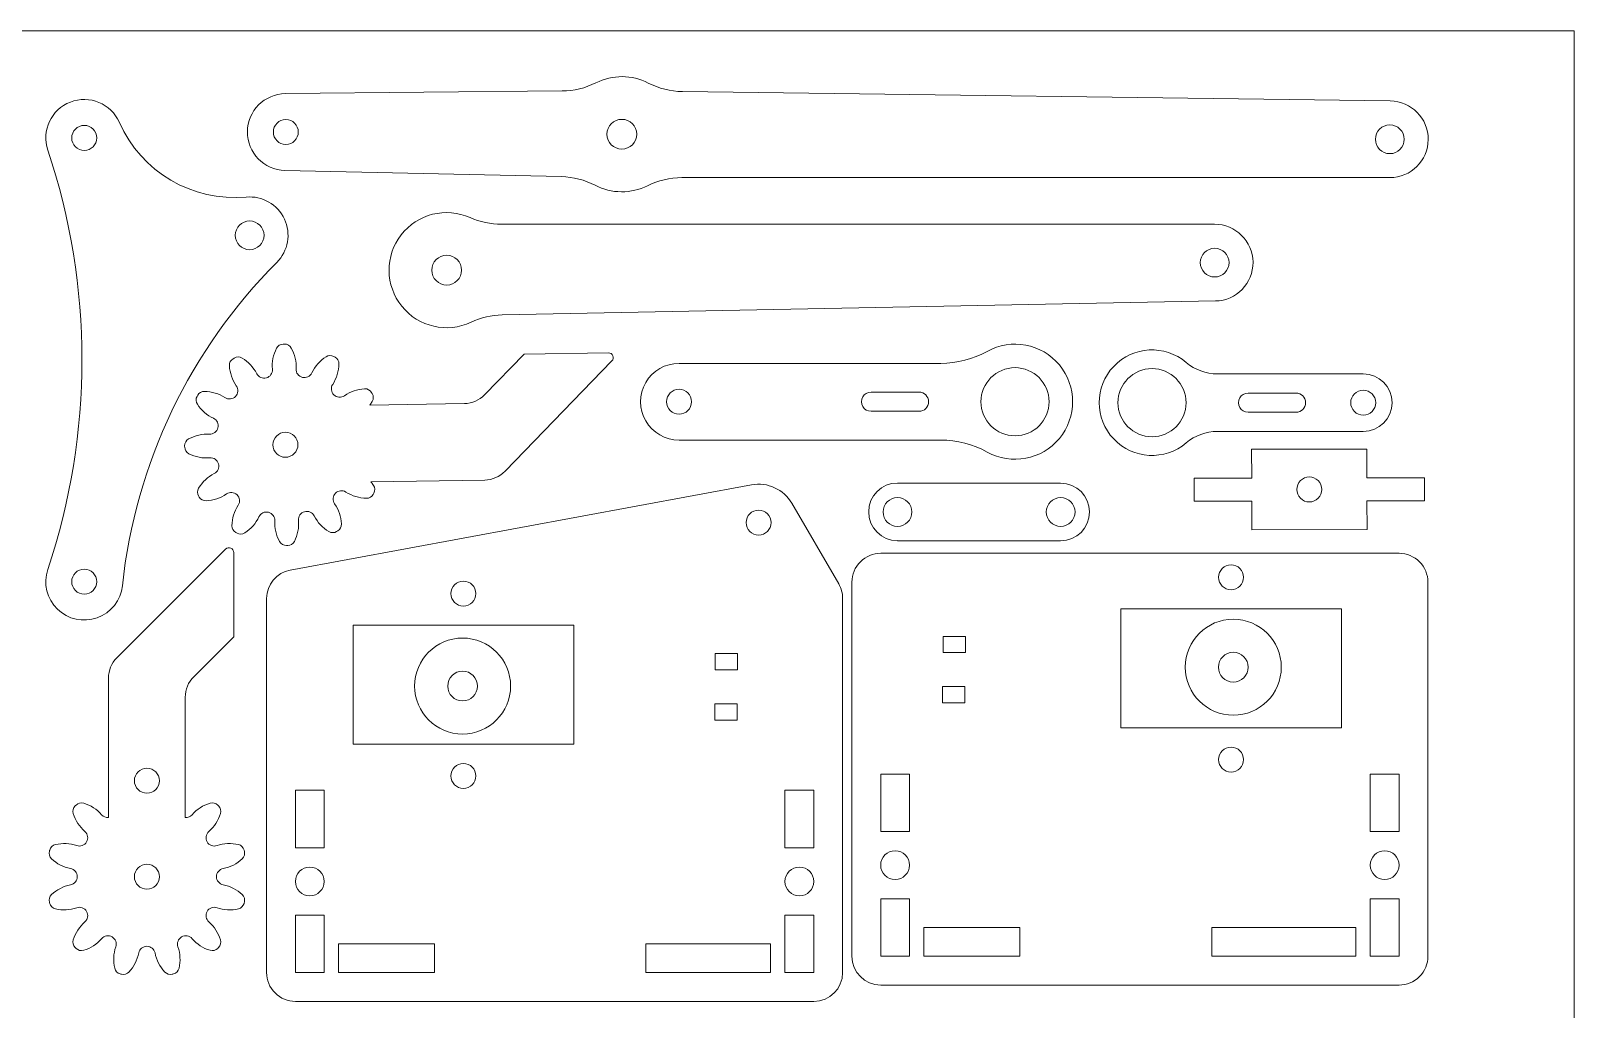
# Model space of a CAD drawing. Header units: centimetres. Extents: x -15 to 15, y -10 to 10.
# Drawn here: x -1.08 to 15, y -0.19 to 10.01 of the extents above; entities that cross this region are included whole.
import ezdxf

# ---------------------------------------------------------------- set-up
doc = ezdxf.new("R2010")
doc.units = ezdxf.units.CM
doc.header["$MEASUREMENT"] = 0
doc.layers.add('Default', color=7, linetype='Continuous')
doc.layers.add('Layer 1', color=7, linetype='Continuous')

msp = doc.modelspace()

# ---------------------------------------------------------------- linework, layer by layer
at = {"layer": 'Default', "color": 250, "lineweight": 20}
msp.add_lwpolyline([(-15, -9.99149), (15, -9.99149), (15, 10.00851), (-15, 10.00851), (-15, -9.99149)], close=True, dxfattribs=at)
at = {"layer": 'Default', "color": 250, "lineweight": 9}
for points in [[(8.4263, 3.52809), (8.65912, 3.52809), (8.65912, 3.69741), (8.4263, 3.69741), (8.4263, 3.52809)], [(6.05277, 3.34929), (6.28559, 3.34929), (6.28559, 3.51861), (6.05277, 3.51861), (6.05277, 3.34929)], [(8.42101, 3.00422), (8.65383, 3.00422), (8.65383, 3.17354), (8.42101, 3.17354), (8.42101, 3.00422)], [(6.04748, 2.82542), (6.2803, 2.82542), (6.2803, 2.99474), (6.04748, 2.99474), (6.04748, 2.82542)]]:
    msp.add_lwpolyline(points, close=True, dxfattribs=at)
for points in [[(5.35481, 9.46443), (5.18407, 9.55249), (4.98149, 9.55346), (4.80992, 9.46705)], [(1.57606, 9.35416), (1.57606, 9.35416), (4.4577, 9.3816), (4.4577, 9.3816)], [(4.4577, 9.3816), (4.5801, 9.38277), (4.7006, 9.412), (4.80992, 9.46705)], [(5.35481, 9.46443), (5.46503, 9.40759), (5.58697, 9.37714), (5.71098, 9.37551)], [(5.71098, 9.37551), (5.71098, 9.37551), (13.08487, 9.27854), (13.08487, 9.27854)], [(-0.15445, 9.05461), (0.07337, 8.53857), (0.6049, 8.22528), (1.16672, 8.2759)], [(-0.89971, 4.39455), (-0.42509, 5.81309), (-0.42509, 7.34756), (-0.89969, 8.7661)], [(4.45183, 8.48897), (4.45183, 8.48897), (1.5708, 8.55428), (1.5708, 8.55428)], [(4.80289, 8.39888), (4.69431, 8.45537), (4.5742, 8.48619), (4.45183, 8.48897)], [(4.80289, 8.39888), (4.97332, 8.31023), (5.17589, 8.30854), (5.34777, 8.39435)], [(5.70508, 8.47858), (5.58106, 8.47858), (5.45874, 8.44974), (5.34777, 8.39435)], [(13.07962, 8.47858), (13.07962, 8.47858), (5.70508, 8.47858), (5.70508, 8.47858)], [(3.49973, 8.06244), (3.60228, 8.0167), (3.71332, 7.99305), (3.82561, 7.99305)], [(11.25493, 7.99305), (11.25493, 7.99305), (3.82561, 7.99305), (3.82561, 7.99305)], [(1.48571, 7.59493), (0.58063, 6.68826), (0.01308, 5.49916), (-0.12263, 4.22526)], [(3.8349, 7.04719), (3.8349, 7.04719), (11.26279, 7.19313), (11.26279, 7.19313)], [(3.8349, 7.04719), (3.72263, 7.04499), (3.61208, 7.01917), (3.51045, 6.97142)], [(0.9924, 6.51924), (0.99098, 6.54854), (1.00571, 6.57628), (1.03079, 6.5915)], [(1.03079, 6.5915), (1.03463, 6.59384), (1.03849, 6.59616), (1.04237, 6.59844)], [(1.04237, 6.59844), (1.06764, 6.61335), (1.09904, 6.61323), (1.1242, 6.59813)], [(1.1242, 6.59813), (1.18913, 6.55914), (1.24183, 6.50271), (1.27627, 6.43525)], [(1.43978, 6.48185), (1.43349, 6.55733), (1.44852, 6.63307), (1.48316, 6.70043)], [(1.48316, 6.70043), (1.49657, 6.72652), (1.52319, 6.74318), (1.55252, 6.74383)], [(1.55252, 6.74383), (1.55702, 6.74393), (1.56152, 6.744), (1.56602, 6.74405)], [(1.56602, 6.74405), (1.59536, 6.74432), (1.62249, 6.72852), (1.63673, 6.70286)], [(1.63673, 6.70286), (1.67347, 6.63663), (1.69089, 6.56141), (1.68699, 6.48576)], [(1.8519, 6.44436), (1.88419, 6.51287), (1.93507, 6.57095), (1.99875, 6.61197)], [(1.99875, 6.61197), (2.02341, 6.62786), (2.05479, 6.62898), (2.08052, 6.61488)], [(2.08052, 6.61488), (2.08446, 6.61271), (2.0884, 6.61053), (2.09232, 6.60831)], [(2.09232, 6.60831), (2.11787, 6.59389), (2.13346, 6.56663), (2.13296, 6.53729)], [(3.65077, 6.21487), (3.65077, 6.21487), (4.06126, 6.63855), (4.06126, 6.63855)], [(4.06126, 6.63855), (4.06126, 6.63855), (4.94043, 6.65248), (4.94043, 6.65248)], [(8.40124, 6.54312), (8.57059, 6.54312), (8.73718, 6.58613), (8.88536, 6.66812)], [(1.06413, 6.30825), (1.02095, 6.37048), (0.9961, 6.44358), (0.9924, 6.51924)], [(2.13296, 6.53729), (2.13168, 6.46156), (2.10915, 6.38771), (2.06795, 6.32415)], [(4.97714, 6.56769), (4.97714, 6.56769), (3.86341, 5.41814), (3.86341, 5.41814)], [(8.40124, 6.54312), (8.40124, 6.54312), (5.67592, 6.54312), (5.67592, 6.54312)], [(2.19005, 6.20584), (2.25228, 6.24903), (2.32538, 6.27389), (2.40104, 6.27757)], [(2.40104, 6.27757), (2.43034, 6.279), (2.45808, 6.26428), (2.47331, 6.2392)], [(0.65801, 6.11695), (0.64212, 6.14161), (0.64101, 6.17299), (0.65511, 6.19871)], [(0.65511, 6.19871), (0.65727, 6.20267), (0.65946, 6.2066), (0.66167, 6.21052)], [(0.82562, 5.97009), (0.7571, 6.00238), (0.69903, 6.05327), (0.65801, 6.11695)], [(0.66167, 6.21052), (0.6761, 6.23606), (0.70336, 6.25166), (0.73269, 6.25116)], [(0.73269, 6.25116), (0.80843, 6.24987), (0.88228, 6.22734), (0.94584, 6.18615)], [(2.47993, 6.14579), (2.4721, 6.13274), (2.46353, 6.12014), (2.45427, 6.10804)], [(2.45427, 6.10804), (2.45427, 6.10804), (3.44006, 6.12365), (3.44006, 6.12365)], [(2.47331, 6.2392), (2.47564, 6.23535), (2.47795, 6.23149), (2.48024, 6.22761)], [(2.48024, 6.22761), (2.49515, 6.20235), (2.49503, 6.17094), (2.47993, 6.14579)], [(3.65077, 6.21487), (3.59541, 6.15772), (3.51962, 6.12491), (3.44006, 6.12365)], [(8.17584, 6.24312), (8.17584, 6.24312), (7.67584, 6.24312), (7.67584, 6.24312)], [(7.67584, 6.04312), (7.67584, 6.04312), (8.17584, 6.04312), (8.17584, 6.04312)], [(0.56712, 5.75492), (0.63335, 5.79168), (0.70857, 5.80909), (0.78422, 5.8052)], [(0.52594, 5.68422), (0.52566, 5.71356), (0.54147, 5.74069), (0.56712, 5.75492)], [(0.52616, 5.67072), (0.52606, 5.67522), (0.52598, 5.67971), (0.52594, 5.68422)], [(0.56955, 5.60135), (0.54346, 5.61476), (0.52681, 5.64138), (0.52616, 5.67072)], [(5.67592, 5.74312), (5.67592, 5.74312), (8.40124, 5.74312), (8.40124, 5.74312)], [(8.88536, 5.61812), (8.73718, 5.70011), (8.57059, 5.74312), (8.40124, 5.74312)], [(0.78814, 5.55798), (0.71266, 5.55169), (0.63692, 5.56671), (0.56955, 5.60135)], [(0.67186, 5.24238), (0.71084, 5.30733), (0.76728, 5.36003), (0.83474, 5.39447)], [(3.6527, 5.32692), (3.6527, 5.32692), (2.46694, 5.30815), (2.46694, 5.30815)], [(2.46694, 5.30815), (2.47657, 5.29636), (2.48553, 5.28402), (2.49378, 5.27122)], [(3.86341, 5.41814), (3.80805, 5.36099), (3.73226, 5.32819), (3.6527, 5.32692)], [(6.85075, 5.08442), (6.76587, 5.23055), (6.59831, 5.30759), (6.43213, 5.27685)], [(0.67154, 5.16055), (0.65664, 5.18582), (0.65675, 5.21723), (0.67186, 5.24238)], [(0.67848, 5.14897), (0.67614, 5.15281), (0.67383, 5.15667), (0.67154, 5.16055)], [(0.75075, 5.1106), (0.72144, 5.10917), (0.69371, 5.12389), (0.67848, 5.14897)], [(0.96173, 5.18233), (0.8995, 5.13914), (0.82641, 5.11428), (0.75075, 5.1106)], [(6.43213, 5.27685), (6.43213, 5.27685), (1.62508, 4.38805), (1.62508, 4.38805)], [(2.4191, 5.13701), (2.34336, 5.1383), (2.26952, 5.16083), (2.20594, 5.20202)], [(2.49012, 5.17765), (2.47568, 5.15211), (2.44843, 5.13651), (2.4191, 5.13701)], [(2.49668, 5.18946), (2.49452, 5.1855), (2.49232, 5.18157), (2.49012, 5.17765)], [(2.49378, 5.27122), (2.50967, 5.24656), (2.51078, 5.21518), (2.49668, 5.18946)], [(7.95124, 5.29381), (7.95124, 5.29381), (9.65124, 5.29381), (9.65124, 5.29381)], [(1.01883, 4.85089), (1.02012, 4.92662), (1.04264, 5.00046), (1.08384, 5.06402)], [(2.08765, 5.07991), (2.13084, 5.01769), (2.15569, 4.94459), (2.15938, 4.86893)], [(7.33904, 4.24372), (7.33904, 4.24372), (6.85075, 5.08442), (6.85075, 5.08442)], [(1.05946, 4.77986), (1.03392, 4.79428), (1.01833, 4.82154), (1.01883, 4.85089)], [(1.29989, 4.94381), (1.26759, 4.87529), (1.21671, 4.81722), (1.15304, 4.7762)], [(1.51505, 4.68531), (1.47831, 4.75154), (1.46089, 4.82677), (1.46478, 4.90241)], [(1.712, 4.90632), (1.71829, 4.83084), (1.70326, 4.7551), (1.66862, 4.68774)], [(2.0276, 4.79004), (1.96265, 4.82903), (1.90996, 4.88547), (1.87551, 4.95292)], [(2.15938, 4.86893), (2.16081, 4.83963), (2.14608, 4.8119), (2.12101, 4.79667)], [(1.07126, 4.77329), (1.06732, 4.77546), (1.06339, 4.77764), (1.05946, 4.77986)], [(1.15304, 4.7762), (1.12838, 4.76031), (1.09699, 4.75919), (1.07126, 4.77329)], [(1.58576, 4.64412), (1.55643, 4.64385), (1.5293, 4.65966), (1.51505, 4.68531)], [(1.66862, 4.68774), (1.65521, 4.66164), (1.62859, 4.64499), (1.59927, 4.64434)], [(2.10942, 4.78973), (2.08415, 4.77482), (2.05275, 4.77494), (2.0276, 4.79004)], [(2.12101, 4.79667), (2.11716, 4.79433), (2.11329, 4.79201), (2.10942, 4.78973)], [(9.65124, 4.6938), (9.65124, 4.6938), (7.95124, 4.6938), (7.95124, 4.6938)], [(0.95194, 4.60723), (0.95194, 4.60723), (-0.17984, 3.47546), (-0.17984, 3.47546)], [(1.0373, 3.69259), (1.0373, 3.69259), (1.0373, 4.57189), (1.0373, 4.57189)], [(1.59927, 4.64434), (1.59477, 4.64424), (1.59026, 4.64417), (1.58576, 4.64412)], [(7.77663, 4.56303), (7.77663, 4.56303), (13.17663, 4.56303), (13.17663, 4.56303)], [(1.62508, 4.38805), (1.48284, 4.36175), (1.37961, 4.23769), (1.37961, 4.09304)], [(7.37963, 4.09304), (7.37963, 4.14598), (7.36562, 4.19795), (7.33904, 4.24372)], [(7.47663, 0.36303), (7.47663, 0.36303), (7.47663, 4.26303), (7.47663, 4.26303)], [(13.47663, 4.26303), (13.47663, 4.26303), (13.47663, 0.36303), (13.47663, 0.36303)], [(1.37963, 4.09304), (1.37963, 4.09304), (1.37963, 0.19304), (1.37963, 0.19304)], [(7.37963, 0.19304), (7.37963, 0.19304), (7.37963, 4.09304), (7.37963, 4.09304)], [(10.27663, 3.98303), (10.27663, 3.98303), (10.27663, 2.74303), (10.27663, 2.74303)], [(12.57663, 3.98303), (12.57663, 3.98303), (10.27663, 3.98303), (10.27663, 3.98303)], [(12.57663, 2.74303), (12.57663, 2.74303), (12.57663, 3.98303), (12.57663, 3.98303)], [(2.27963, 2.57304), (2.27963, 2.57304), (2.27963, 3.81304), (2.27963, 3.81304)], [(2.27963, 3.81304), (2.27963, 3.81304), (4.57963, 3.81304), (4.57963, 3.81304)], [(4.57963, 3.81304), (4.57963, 3.81304), (4.57963, 2.57304), (4.57963, 2.57304)], [(0.62016, 3.27546), (0.62016, 3.27546), (1.0373, 3.69259), (1.0373, 3.69259)], [(-0.17984, 3.47546), (-0.2361, 3.4192), (-0.26771, 3.34289), (-0.26771, 3.26332)], [(-0.2677, 3.26332), (-0.2677, 3.26332), (-0.2677, 1.80905), (-0.2677, 1.80905)], [(0.62016, 3.27546), (0.5639, 3.2192), (0.53229, 3.14289), (0.53229, 3.06332)], [(0.5323, 1.80905), (0.5323, 1.80905), (0.5323, 3.06332), (0.5323, 3.06332)], [(10.27663, 2.74303), (10.27663, 2.74303), (12.57663, 2.74303), (12.57663, 2.74303)], [(4.57963, 2.57304), (4.57963, 2.57304), (2.27963, 2.57304), (2.27963, 2.57304)], [(8.07663, 2.26303), (8.07663, 2.26303), (7.77663, 2.26303), (7.77663, 2.26303)], [(7.77663, 2.26303), (7.77663, 2.26303), (7.77663, 1.66303), (7.77663, 1.66303)], [(8.07663, 1.66303), (8.07663, 1.66303), (8.07663, 2.26303), (8.07663, 2.26303)], [(13.17663, 2.26303), (13.17663, 2.26303), (12.87663, 2.26303), (12.87663, 2.26303)], [(12.87663, 2.26303), (12.87663, 2.26303), (12.87663, 1.66303), (12.87663, 1.66303)], [(13.17663, 1.66303), (13.17663, 1.66303), (13.17663, 2.26303), (13.17663, 2.26303)], [(1.67963, 1.49304), (1.67963, 1.49304), (1.67963, 2.09304), (1.67963, 2.09304)], [(1.67963, 2.09304), (1.67963, 2.09304), (1.97963, 2.09304), (1.97963, 2.09304)], [(1.97963, 2.09304), (1.97963, 2.09304), (1.97963, 1.49304), (1.97963, 1.49304)], [(6.77963, 2.09304), (6.77963, 2.09304), (7.07963, 2.09304), (7.07963, 2.09304)], [(6.77963, 1.49304), (6.77963, 1.49304), (6.77963, 2.09304), (6.77963, 2.09304)], [(7.07963, 2.09304), (7.07963, 2.09304), (7.07963, 1.49304), (7.07963, 1.49304)], [(-0.61493, 1.93026), (-0.63554, 1.90938), (-0.64307, 1.8789), (-0.63455, 1.85082)], [(-0.60538, 1.93981), (-0.60858, 1.93665), (-0.61176, 1.93346), (-0.61493, 1.93026)], [(-0.52594, 1.95943), (-0.55401, 1.96795), (-0.5845, 1.96042), (-0.60538, 1.93981)], [(-0.33877, 1.83848), (-0.38861, 1.89554), (-0.45346, 1.93744), (-0.52594, 1.95943)], [(0.79053, 1.95943), (0.71805, 1.93744), (0.6532, 1.89554), (0.60336, 1.83848)], [(0.86997, 1.93981), (0.84909, 1.96042), (0.8186, 1.96795), (0.79053, 1.95943)], [(0.87952, 1.93026), (0.87635, 1.93346), (0.87317, 1.93665), (0.86997, 1.93981)], [(0.89914, 1.85082), (0.90766, 1.8789), (0.90013, 1.90938), (0.87952, 1.93026)], [(-0.63455, 1.85082), (-0.61255, 1.77834), (-0.57064, 1.71349), (-0.5136, 1.66366)], [(-0.33877, 1.83848), (-0.32098, 1.81813), (-0.29469, 1.80723), (-0.2677, 1.80905)], [(0.53229, 1.80905), (0.55928, 1.80723), (0.58557, 1.81813), (0.60336, 1.83848)], [(0.77819, 1.66366), (0.83523, 1.71349), (0.87714, 1.77834), (0.89914, 1.85082)], [(7.77663, 1.66303), (7.77663, 1.66303), (8.07663, 1.66303), (8.07663, 1.66303)], [(12.87663, 1.66303), (12.87663, 1.66303), (13.17663, 1.66303), (13.17663, 1.66303)], [(-0.88365, 1.45782), (-0.89106, 1.42943), (-0.88234, 1.39927), (-0.86093, 1.37922)], [(-0.88016, 1.47086), (-0.88135, 1.46652), (-0.88252, 1.46218), (-0.88365, 1.45782)], [(-0.82117, 1.52757), (-0.84975, 1.52092), (-0.87238, 1.49915), (-0.88016, 1.47086)], [(-0.59861, 1.51642), (-0.67029, 1.5409), (-0.7474, 1.54476), (-0.82117, 1.52757)], [(1.08576, 1.52757), (1.01199, 1.54476), (0.93488, 1.5409), (0.8632, 1.51642)], [(1.14475, 1.47086), (1.13696, 1.49915), (1.11434, 1.52092), (1.08576, 1.52757)], [(1.12551, 1.37922), (1.14693, 1.39927), (1.15565, 1.42943), (1.14824, 1.45782)], [(1.14824, 1.45782), (1.14711, 1.46218), (1.14594, 1.46652), (1.14475, 1.47086)], [(1.97963, 1.49304), (1.97963, 1.49304), (1.67963, 1.49304), (1.67963, 1.49304)], [(7.07963, 1.49304), (7.07963, 1.49304), (6.77963, 1.49304), (6.77963, 1.49304)], [(-0.86093, 1.37922), (-0.80563, 1.32744), (-0.73692, 1.29224), (-0.6626, 1.2776)], [(0.92719, 1.2776), (1.00151, 1.29224), (1.07022, 1.32744), (1.12551, 1.37922)], [(-0.86093, 1.00596), (-0.88234, 0.98591), (-0.89106, 0.95574), (-0.88365, 0.92736)], [(-0.6626, 1.10758), (-0.73692, 1.09294), (-0.80563, 1.05773), (-0.86093, 1.00596)], [(1.12551, 1.00596), (1.07022, 1.05773), (1.00151, 1.09294), (0.92719, 1.10758)], [(1.14824, 0.92736), (1.15565, 0.95574), (1.14693, 0.98591), (1.12551, 1.00596)], [(-0.88365, 0.92736), (-0.88252, 0.923), (-0.88135, 0.91865), (-0.88016, 0.91431)], [(-0.88016, 0.91431), (-0.87238, 0.88602), (-0.84975, 0.86426), (-0.82117, 0.8576)], [(-0.82117, 0.8576), (-0.7474, 0.84041), (-0.67029, 0.84428), (-0.59861, 0.86876)], [(0.8632, 0.86876), (0.93488, 0.84428), (1.01199, 0.84041), (1.08576, 0.8576)], [(1.08576, 0.8576), (1.11434, 0.86426), (1.13696, 0.88602), (1.14475, 0.91431)], [(1.14475, 0.91431), (1.14594, 0.91865), (1.14711, 0.923), (1.14824, 0.92736)], [(8.07663, 0.96303), (8.07663, 0.96303), (7.77663, 0.96303), (7.77663, 0.96303)], [(7.77663, 0.96303), (7.77663, 0.96303), (7.77663, 0.36303), (7.77663, 0.36303)], [(8.07663, 0.36303), (8.07663, 0.36303), (8.07663, 0.96303), (8.07663, 0.96303)], [(13.17663, 0.96303), (13.17663, 0.96303), (12.87663, 0.96303), (12.87663, 0.96303)], [(12.87663, 0.96303), (12.87663, 0.96303), (12.87663, 0.36303), (12.87663, 0.36303)], [(13.17663, 0.36303), (13.17663, 0.36303), (13.17663, 0.96303), (13.17663, 0.96303)], [(-0.5136, 0.72152), (-0.57064, 0.67168), (-0.61255, 0.60683), (-0.63455, 0.53435)], [(0.89914, 0.53435), (0.87714, 0.60683), (0.83523, 0.67168), (0.77819, 0.72152)], [(1.67963, 0.19304), (1.67963, 0.19304), (1.67963, 0.79304), (1.67963, 0.79304)], [(1.67963, 0.79304), (1.67963, 0.79304), (1.97963, 0.79304), (1.97963, 0.79304)], [(1.97963, 0.79304), (1.97963, 0.79304), (1.97963, 0.19304), (1.97963, 0.19304)], [(6.77963, 0.79304), (6.77963, 0.79304), (7.07963, 0.79304), (7.07963, 0.79304)], [(6.77963, 0.19304), (6.77963, 0.19304), (6.77963, 0.79304), (6.77963, 0.79304)], [(7.07963, 0.79304), (7.07963, 0.79304), (7.07963, 0.19304), (7.07963, 0.19304)], [(9.22663, 0.66303), (9.22663, 0.66303), (8.22663, 0.66303), (8.22663, 0.66303)], [(8.22663, 0.66303), (8.22663, 0.66303), (8.22663, 0.36303), (8.22663, 0.36303)], [(9.22663, 0.36303), (9.22663, 0.36303), (9.22663, 0.66303), (9.22663, 0.66303)], [(12.72663, 0.66303), (12.72663, 0.66303), (11.22663, 0.66303), (11.22663, 0.66303)], [(11.22663, 0.66303), (11.22663, 0.66303), (11.22663, 0.36303), (11.22663, 0.36303)], [(12.72663, 0.36303), (12.72663, 0.36303), (12.72663, 0.66303), (12.72663, 0.66303)], [(-0.63455, 0.53435), (-0.64307, 0.50628), (-0.63554, 0.47579), (-0.61493, 0.45492)], [(-0.52594, 0.42575), (-0.45346, 0.44775), (-0.38861, 0.48965), (-0.33877, 0.54669)], [(0.60336, 0.54669), (0.6532, 0.48965), (0.71805, 0.44775), (0.79053, 0.42575)], [(0.87952, 0.45492), (0.90013, 0.47579), (0.90766, 0.50628), (0.89914, 0.53435)], [(2.12963, 0.19304), (2.12963, 0.19304), (2.12963, 0.49304), (2.12963, 0.49304)], [(2.12963, 0.49304), (2.12963, 0.49304), (3.12963, 0.49304), (3.12963, 0.49304)], [(3.12963, 0.49304), (3.12963, 0.49304), (3.12963, 0.19304), (3.12963, 0.19304)], [(5.32963, 0.49304), (5.32963, 0.49304), (6.62963, 0.49304), (6.62963, 0.49304)], [(5.32963, 0.19304), (5.32963, 0.19304), (5.32963, 0.49304), (5.32963, 0.49304)], [(6.62963, 0.49304), (6.62963, 0.49304), (6.62963, 0.19304), (6.62963, 0.19304)], [(-0.61493, 0.45492), (-0.61176, 0.45171), (-0.60858, 0.44853), (-0.60538, 0.44537)], [(-0.60538, 0.44537), (-0.5845, 0.42476), (-0.55401, 0.41723), (-0.52594, 0.42575)], [(-0.19153, 0.46168), (-0.21601, 0.39), (-0.21988, 0.31289), (-0.20269, 0.23912)], [(-0.05433, 0.19937), (-0.00256, 0.25466), (0.03265, 0.32337), (0.04729, 0.39769)], [(0.2173, 0.39769), (0.23194, 0.32337), (0.26715, 0.25466), (0.31892, 0.19937)], [(0.46728, 0.23912), (0.48447, 0.31289), (0.4806, 0.39), (0.45612, 0.46168)], [(0.79053, 0.42575), (0.8186, 0.41723), (0.84909, 0.42476), (0.86997, 0.44537)], [(0.86997, 0.44537), (0.87317, 0.44853), (0.87635, 0.45171), (0.87952, 0.45492)], [(7.77663, 0.06304), (7.61095, 0.06304), (7.47664, 0.19736), (7.47664, 0.36303)], [(7.77663, 0.36303), (7.77663, 0.36303), (8.07663, 0.36303), (8.07663, 0.36303)], [(8.22663, 0.36303), (8.22663, 0.36303), (9.22663, 0.36303), (9.22663, 0.36303)], [(11.22663, 0.36303), (11.22663, 0.36303), (12.72663, 0.36303), (12.72663, 0.36303)], [(12.87663, 0.36303), (12.87663, 0.36303), (13.17663, 0.36303), (13.17663, 0.36303)], [(-0.20269, 0.23912), (-0.19603, 0.21055), (-0.17427, 0.18791), (-0.14598, 0.18013)], [(-0.14598, 0.18013), (-0.14164, 0.17894), (-0.13729, 0.17778), (-0.13294, 0.17664)], [(-0.13294, 0.17664), (-0.10455, 0.16925), (-0.07438, 0.17795), (-0.05433, 0.19937)], [(0.31892, 0.19937), (0.33897, 0.17795), (0.36914, 0.16925), (0.39753, 0.17664)], [(0.39753, 0.17664), (0.40188, 0.17778), (0.40623, 0.17894), (0.41057, 0.18013)], [(0.41057, 0.18013), (0.43886, 0.18791), (0.46062, 0.21055), (0.46728, 0.23912)], [(1.97963, 0.19304), (1.97963, 0.19304), (1.67963, 0.19304), (1.67963, 0.19304)], [(3.12963, 0.19304), (3.12963, 0.19304), (2.12963, 0.19304), (2.12963, 0.19304)], [(6.62963, 0.19304), (6.62963, 0.19304), (5.32963, 0.19304), (5.32963, 0.19304)], [(7.07963, 0.19304), (7.07963, 0.19304), (6.77963, 0.19304), (6.77963, 0.19304)], [(7.07963, -0.10695), (7.24531, -0.10695), (7.37962, 0.02737), (7.37962, 0.19304)], [(13.17663, 0.06304), (13.17663, 0.06304), (7.77663, 0.06304), (7.77663, 0.06304)], [(1.67963, -0.10695), (1.67963, -0.10695), (7.07963, -0.10695), (7.07963, -0.10695)]]:
    msp.add_open_spline(points, degree=3, dxfattribs=at)
for points, knots in [([(-0.15445, 9.05461), (-0.24076, 9.2501), (-0.46548, 9.34322), (-0.66476, 9.26609), (-0.66476, 9.26609), (-0.86406, 9.18895), (-0.96751, 8.96879), (-0.89971, 8.76614)], [0, 0, 0, 0, 0.33333333, 0.33333333, 0.33333333, 0.33333333, 1, 1, 1, 1]), ([(1.57606, 9.35416), (1.35766, 9.35209), (1.18131, 9.17522), (1.17987, 8.95682), (1.17987, 8.95682), (1.17844, 8.73842), (1.35245, 8.55924), (1.5708, 8.55428)], [0, 0, 0, 0, 0.33333333, 0.33333333, 0.33333333, 0.33333333, 1, 1, 1, 1]), ([(13.07962, 8.47858), (13.2995, 8.47858), (13.47816, 8.65606), (13.47961, 8.87593), (13.47961, 8.87593), (13.48105, 9.09583), (13.30475, 9.27565), (13.08488, 9.27854)], [0, 0, 0, 0, 0.33333333, 0.33333333, 0.33333333, 0.33333333, 1, 1, 1, 1]), ([(-0.39037, 8.89305), (-0.39037, 8.96485), (-0.44858, 9.02304), (-0.52037, 9.02304), (-0.52037, 9.02304), (-0.59217, 9.02306), (-0.65037, 8.96485), (-0.65037, 8.89306), (-0.65037, 8.89306), (-0.65038, 8.82126), (-0.59217, 8.76305), (-0.52038, 8.76305), (-0.52038, 8.76305), (-0.44858, 8.76305), (-0.39038, 8.82126), (-0.39038, 8.89305)], [0, 0, 0, 0, 0.2, 0.2, 0.2, 0.2, 0.4, 0.4, 0.4, 0.4, 0.6, 0.6, 0.6, 0.6, 1, 1, 1, 1]), ([(1.70986, 8.95419), (1.70986, 9.02598), (1.65166, 9.08419), (1.57986, 9.08419), (1.57986, 9.08419), (1.50807, 9.08419), (1.44986, 9.02598), (1.44986, 8.95419), (1.44986, 8.95419), (1.44986, 8.88239), (1.50807, 8.82418), (1.57986, 8.82418), (1.57986, 8.82418), (1.65166, 8.82418), (1.70986, 8.88239), (1.70986, 8.95419)], [0, 0, 0, 0, 0.2, 0.2, 0.2, 0.2, 0.4, 0.4, 0.4, 0.4, 0.6, 0.6, 0.6, 0.6, 1, 1, 1, 1]), ([(5.23479, 8.93116), (5.23479, 9.01678), (5.16539, 9.08617), (5.07979, 9.08617), (5.07979, 9.08617), (4.99418, 9.08618), (4.92479, 9.01678), (4.92479, 8.93118), (4.92479, 8.93118), (4.92479, 8.84557), (4.99418, 8.77618), (5.07979, 8.77617), (5.07979, 8.77617), (5.16539, 8.77617), (5.23479, 8.84557), (5.23479, 8.93116)], [0, 0, 0, 0, 0.2, 0.2, 0.2, 0.2, 0.4, 0.4, 0.4, 0.4, 0.6, 0.6, 0.6, 0.6, 1, 1, 1, 1]), ([(13.22962, 8.87858), (13.22962, 8.96142), (13.16246, 9.02857), (13.07962, 9.02857), (13.07962, 9.02857), (12.99677, 9.02857), (12.92962, 8.96142), (12.92962, 8.87858), (12.92962, 8.87858), (12.92961, 8.79573), (12.99677, 8.72858), (13.07961, 8.72858), (13.07961, 8.72858), (13.16246, 8.72858), (13.22961, 8.79573), (13.22961, 8.87856)], [0, 0, 0, 0, 0.2, 0.2, 0.2, 0.2, 0.4, 0.4, 0.4, 0.4, 0.6, 0.6, 0.6, 0.6, 1, 1, 1, 1]), ([(1.48571, 7.59493), (1.6046, 7.71403), (1.63623, 7.8948), (1.56484, 8.0472), (1.56484, 8.0472), (1.49346, 8.1996), (1.33432, 8.29101), (1.16672, 8.2759)], [0, 0, 0, 0, 0.33333333, 0.33333333, 0.33333333, 0.33333333, 1, 1, 1, 1]), ([(3.49973, 8.06244), (3.24673, 8.17529), (2.94936, 8.10025), (2.78018, 7.88087), (2.78018, 7.88087), (2.61101, 7.6615), (2.61402, 7.35482), (2.78747, 7.13881), (2.78747, 7.13881), (2.96092, 6.9228), (3.25971, 6.85363), (3.51045, 6.97142)], [0, 0, 0, 0, 0.25, 0.25, 0.25, 0.25, 0.5, 0.5, 0.5, 0.5, 1, 1, 1, 1]), ([(1.35262, 7.87753), (1.35262, 7.96037), (1.28545, 8.02753), (1.20261, 8.02753), (1.20261, 8.02753), (1.11977, 8.02753), (1.05262, 7.96037), (1.05262, 7.87753), (1.05262, 7.87753), (1.05262, 7.79467), (1.11977, 7.72753), (1.20261, 7.72753), (1.20261, 7.72753), (1.28545, 7.72753), (1.35262, 7.79467), (1.35262, 7.87753)], [0, 0, 0, 0, 0.2, 0.2, 0.2, 0.2, 0.4, 0.4, 0.4, 0.4, 0.6, 0.6, 0.6, 0.6, 1, 1, 1, 1]), ([(11.26279, 7.19313), (11.48213, 7.19744), (11.65706, 7.37761), (11.65491, 7.59698), (11.65491, 7.59698), (11.65276, 7.81635), (11.47431, 7.99305), (11.25493, 7.99305)], [0, 0, 0, 0, 0.33333333, 0.33333333, 0.33333333, 0.33333333, 1, 1, 1, 1]), ([(11.40493, 7.59305), (11.40493, 7.6759), (11.33778, 7.74305), (11.25493, 7.74305), (11.25493, 7.74305), (11.17208, 7.74306), (11.10493, 7.6759), (11.10493, 7.59306), (11.10493, 7.59306), (11.10493, 7.51022), (11.17208, 7.44306), (11.25493, 7.44305), (11.25493, 7.44305), (11.33778, 7.44305), (11.40493, 7.51022), (11.40493, 7.59305)], [0, 0, 0, 0, 0.2, 0.2, 0.2, 0.2, 0.4, 0.4, 0.4, 0.4, 0.6, 0.6, 0.6, 0.6, 1, 1, 1, 1]), ([(3.41032, 7.51448), (3.41032, 7.60008), (3.34092, 7.66948), (3.25532, 7.66948), (3.25532, 7.66948), (3.16971, 7.66948), (3.10032, 7.60008), (3.10032, 7.51448), (3.10032, 7.51448), (3.10032, 7.42887), (3.16971, 7.35948), (3.25532, 7.35948), (3.25532, 7.35948), (3.34092, 7.35948), (3.41032, 7.42887), (3.41032, 7.51448)], [0, 0, 0, 0, 0.2, 0.2, 0.2, 0.2, 0.4, 0.4, 0.4, 0.4, 0.6, 0.6, 0.6, 0.6, 1, 1, 1, 1]), ([(8.88536, 5.61812), (9.13773, 5.47849), (9.45375, 5.53818), (9.6378, 5.76025), (9.6378, 5.76025), (9.82185, 5.98232), (9.82185, 6.30392), (9.6378, 6.52599), (9.6378, 6.52599), (9.45375, 6.74806), (9.13774, 6.80775), (8.88536, 6.66812)], [0, 0, 0, 0, 0.25, 0.25, 0.25, 0.25, 0.5, 0.5, 0.5, 0.5, 1, 1, 1, 1]), ([(4.94043, 6.65248), (4.96066, 6.6528), (4.97907, 6.64091), (4.98711, 6.62235), (4.98711, 6.62235), (4.99515, 6.60379), (4.99121, 6.58222), (4.97714, 6.56769)], [0, 0, 0, 0, 0.33333333, 0.33333333, 0.33333333, 0.33333333, 1, 1, 1, 1]), ([(1.43978, 6.48185), (1.44322, 6.44059), (1.417, 6.40267), (1.37718, 6.39133), (1.37718, 6.39133), (1.33737, 6.37998), (1.2951, 6.39838), (1.27627, 6.43525)], [0, 0, 0, 0, 0.33333333, 0.33333333, 0.33333333, 0.33333333, 1, 1, 1, 1]), ([(1.8519, 6.44436), (1.83425, 6.40691), (1.79257, 6.38719), (1.75242, 6.39727), (1.75242, 6.39727), (1.71227, 6.40735), (1.68487, 6.44442), (1.68699, 6.48576)], [0, 0, 0, 0, 0.33333333, 0.33333333, 0.33333333, 0.33333333, 1, 1, 1, 1]), ([(5.67592, 6.54312), (5.53301, 6.54312), (5.40096, 6.46688), (5.3295, 6.34312), (5.3295, 6.34312), (5.25805, 6.21936), (5.25805, 6.06688), (5.3295, 5.94312), (5.3295, 5.94312), (5.40096, 5.81936), (5.53301, 5.74312), (5.67592, 5.74312)], [0, 0, 0, 0, 0.25, 0.25, 0.25, 0.25, 0.5, 0.5, 0.5, 0.5, 1, 1, 1, 1]), ([(9.53083, 6.14312), (9.53083, 6.33917), (9.37189, 6.49812), (9.17584, 6.49812), (9.17584, 6.49812), (8.97978, 6.49812), (8.82084, 6.33918), (8.82084, 6.14312), (8.82084, 6.14312), (8.82083, 5.94706), (8.97978, 5.78812), (9.17583, 5.78812), (9.17583, 5.78812), (9.37189, 5.78812), (9.53083, 5.94706), (9.53083, 6.14312)], [0, 0, 0, 0, 0.2, 0.2, 0.2, 0.2, 0.4, 0.4, 0.4, 0.4, 0.6, 0.6, 0.6, 0.6, 1, 1, 1, 1]), ([(1.06413, 6.30825), (1.08774, 6.27424), (1.084, 6.22829), (1.05518, 6.19856), (1.05518, 6.19856), (1.02638, 6.16883), (0.98057, 6.16363), (0.94584, 6.18615)], [0, 0, 0, 0, 0.33333333, 0.33333333, 0.33333333, 0.33333333, 1, 1, 1, 1]), ([(2.19005, 6.20584), (2.15605, 6.18224), (2.1101, 6.18599), (2.08037, 6.21479), (2.08037, 6.21479), (2.05064, 6.2436), (2.04543, 6.28941), (2.06795, 6.32415)], [0, 0, 0, 0, 0.33333333, 0.33333333, 0.33333333, 0.33333333, 1, 1, 1, 1]), ([(5.80592, 6.14312), (5.80592, 6.21492), (5.74771, 6.27312), (5.67592, 6.27312), (5.67592, 6.27312), (5.60412, 6.27312), (5.54592, 6.21492), (5.54592, 6.14312), (5.54592, 6.14312), (5.54591, 6.07132), (5.60412, 6.01312), (5.67591, 6.01312), (5.67591, 6.01312), (5.74771, 6.01312), (5.80591, 6.07132), (5.80591, 6.14312)], [0, 0, 0, 0, 0.2, 0.2, 0.2, 0.2, 0.4, 0.4, 0.4, 0.4, 0.6, 0.6, 0.6, 0.6, 1, 1, 1, 1]), ([(7.67584, 6.24312), (7.64011, 6.24312), (7.6071, 6.22406), (7.58923, 6.19312), (7.58923, 6.19312), (7.57137, 6.16218), (7.57137, 6.12406), (7.58923, 6.09312), (7.58923, 6.09312), (7.6071, 6.06218), (7.64011, 6.04312), (7.67584, 6.04312)], [0, 0, 0, 0, 0.25, 0.25, 0.25, 0.25, 0.5, 0.5, 0.5, 0.5, 1, 1, 1, 1]), ([(8.17584, 6.04312), (8.23106, 6.04312), (8.27583, 6.08789), (8.27583, 6.14312), (8.27583, 6.14312), (8.27584, 6.19835), (8.23106, 6.24312), (8.17584, 6.24312)], [0, 0, 0, 0, 0.33333333, 0.33333333, 0.33333333, 0.33333333, 1, 1, 1, 1]), ([(0.82562, 5.97009), (0.86306, 5.95244), (0.88279, 5.91078), (0.87271, 5.87063), (0.87271, 5.87063), (0.86264, 5.83047), (0.82557, 5.80306), (0.78422, 5.8052)], [0, 0, 0, 0, 0.33333333, 0.33333333, 0.33333333, 0.33333333, 1, 1, 1, 1]), ([(1.70333, 5.71974), (1.7175, 5.64936), (1.67194, 5.58081), (1.60155, 5.56664), (1.60155, 5.56664), (1.53117, 5.55247), (1.46262, 5.59805), (1.44845, 5.66843), (1.44845, 5.66843), (1.43428, 5.73882), (1.47986, 5.80736), (1.55024, 5.82153), (1.55024, 5.82153), (1.62062, 5.8357), (1.68916, 5.79013), (1.70333, 5.71975)], [0, 0, 0, 0, 0.2, 0.2, 0.2, 0.2, 0.4, 0.4, 0.4, 0.4, 0.6, 0.6, 0.6, 0.6, 1, 1, 1, 1]), ([(0.78814, 5.55798), (0.82939, 5.56142), (0.86731, 5.53519), (0.87865, 5.49538), (0.87865, 5.49538), (0.89, 5.45558), (0.87161, 5.41329), (0.83474, 5.39447)], [0, 0, 0, 0, 0.33333333, 0.33333333, 0.33333333, 0.33333333, 1, 1, 1, 1]), ([(0.96173, 5.18233), (0.99574, 5.20593), (1.04169, 5.20218), (1.07142, 5.17337), (1.07142, 5.17337), (1.10115, 5.14457), (1.10636, 5.09876), (1.08384, 5.06402)], [0, 0, 0, 0, 0.33333333, 0.33333333, 0.33333333, 0.33333333, 1, 1, 1, 1]), ([(2.08765, 5.07991), (2.06404, 5.11392), (2.0678, 5.15988), (2.09659, 5.18961), (2.09659, 5.18961), (2.1254, 5.21934), (2.17121, 5.22454), (2.20594, 5.20202)], [0, 0, 0, 0, 0.33333333, 0.33333333, 0.33333333, 0.33333333, 1, 1, 1, 1]), ([(7.95124, 4.69553), (7.78555, 4.69553), (7.65124, 4.82984), (7.65124, 4.99552), (7.65124, 4.99552), (7.65124, 5.16121), (7.78555, 5.29553), (7.95124, 5.29553)], [0, 0, 0, 0, 0.33333333, 0.33333333, 0.33333333, 0.33333333, 1, 1, 1, 1]), ([(9.65124, 4.6938), (9.81693, 4.6938), (9.95124, 4.82813), (9.95124, 4.9938), (9.95124, 4.9938), (9.95124, 5.15949), (9.81693, 5.29381), (9.65124, 5.29381)], [0, 0, 0, 0, 0.33333333, 0.33333333, 0.33333333, 0.33333333, 1, 1, 1, 1]), ([(1.29989, 4.94381), (1.31754, 4.98126), (1.35921, 5.00099), (1.39936, 4.9909), (1.39936, 4.9909), (1.43951, 4.98082), (1.46692, 4.94375), (1.46478, 4.90241)], [0, 0, 0, 0, 0.33333333, 0.33333333, 0.33333333, 0.33333333, 1, 1, 1, 1]), ([(1.712, 4.90632), (1.70856, 4.94758), (1.73479, 4.9855), (1.7746, 4.99684), (1.7746, 4.99684), (1.81441, 5.00819), (1.85668, 4.9898), (1.87551, 4.95292)], [0, 0, 0, 0, 0.33333333, 0.33333333, 0.33333333, 0.33333333, 1, 1, 1, 1]), ([(6.63486, 4.88352), (6.63486, 4.95531), (6.57665, 5.01352), (6.50486, 5.01352), (6.50486, 5.01352), (6.43306, 5.01352), (6.37486, 4.95532), (6.37486, 4.88352), (6.37486, 4.88352), (6.37486, 4.81172), (6.43306, 4.75352), (6.50486, 4.75352), (6.50486, 4.75352), (6.57665, 4.75352), (6.63486, 4.81172), (6.63486, 4.88352)], [0, 0, 0, 0, 0.2, 0.2, 0.2, 0.2, 0.4, 0.4, 0.4, 0.4, 0.6, 0.6, 0.6, 0.6, 1, 1, 1, 1]), ([(8.10124, 4.9938), (8.10124, 5.07665), (8.03407, 5.1438), (7.95124, 5.1438), (7.95124, 5.1438), (7.86839, 5.14381), (7.80124, 5.07665), (7.80124, 4.99381), (7.80124, 4.99381), (7.80124, 4.91097), (7.86839, 4.84381), (7.95124, 4.8438), (7.95124, 4.8438), (8.03407, 4.8438), (8.10124, 4.91097), (8.10124, 4.9938)], [0, 0, 0, 0, 0.2, 0.2, 0.2, 0.2, 0.4, 0.4, 0.4, 0.4, 0.6, 0.6, 0.6, 0.6, 1, 1, 1, 1]), ([(9.80124, 4.9938), (9.80124, 5.07665), (9.73407, 5.1438), (9.65124, 5.1438), (9.65124, 5.1438), (9.56839, 5.14381), (9.50124, 5.07665), (9.50124, 4.99381), (9.50124, 4.99381), (9.50124, 4.91097), (9.56839, 4.84381), (9.65124, 4.8438), (9.65124, 4.8438), (9.73407, 4.8438), (9.80124, 4.91097), (9.80124, 4.9938)], [0, 0, 0, 0, 0.2, 0.2, 0.2, 0.2, 0.4, 0.4, 0.4, 0.4, 0.6, 0.6, 0.6, 0.6, 1, 1, 1, 1]), ([(1.0373, 4.57189), (1.0373, 4.5921), (1.02511, 4.61033), (1.00643, 4.61807), (1.00643, 4.61807), (0.98775, 4.62581), (0.96624, 4.62153), (0.95194, 4.60723)], [0, 0, 0, 0, 0.33333333, 0.33333333, 0.33333333, 0.33333333, 1, 1, 1, 1]), ([(7.47663, 4.26303), (7.47663, 4.3426), (7.50824, 4.41891), (7.5645, 4.47517), (7.5645, 4.47517), (7.62076, 4.53143), (7.69707, 4.56303), (7.77663, 4.56303)], [0, 0, 0, 0, 0.33333333, 0.33333333, 0.33333333, 0.33333333, 1, 1, 1, 1]), ([(13.17663, 4.56303), (13.2562, 4.56303), (13.33252, 4.53143), (13.38878, 4.47517), (13.38878, 4.47517), (13.44504, 4.41891), (13.47663, 4.3426), (13.47663, 4.26303)], [0, 0, 0, 0, 0.33333333, 0.33333333, 0.33333333, 0.33333333, 1, 1, 1, 1]), ([(-0.89971, 4.39455), (-0.94834, 4.24918), (-0.90963, 4.08881), (-0.80004, 3.98164), (-0.80004, 3.98164), (-0.69045, 3.87447), (-0.52925, 3.83937), (-0.38501, 3.89124), (-0.38501, 3.89124), (-0.24077, 3.9431), (-0.13886, 4.07284), (-0.12263, 4.22526)], [0, 0, 0, 0, 0.25, 0.25, 0.25, 0.25, 0.5, 0.5, 0.5, 0.5, 1, 1, 1, 1]), ([(-0.39037, 4.26763), (-0.39037, 4.33942), (-0.44858, 4.39763), (-0.52037, 4.39763), (-0.52037, 4.39763), (-0.59217, 4.39763), (-0.65037, 4.33942), (-0.65037, 4.26763), (-0.65037, 4.26763), (-0.65038, 4.19583), (-0.59217, 4.13763), (-0.52038, 4.13763), (-0.52038, 4.13763), (-0.44858, 4.13763), (-0.39038, 4.19583), (-0.39038, 4.26763)], [0, 0, 0, 0, 0.2, 0.2, 0.2, 0.2, 0.4, 0.4, 0.4, 0.4, 0.6, 0.6, 0.6, 0.6, 1, 1, 1, 1]), ([(11.29663, 4.31303), (11.29663, 4.38483), (11.35484, 4.44303), (11.42663, 4.44303), (11.42663, 4.44303), (11.49844, 4.44304), (11.55663, 4.38483), (11.55663, 4.31304), (11.55663, 4.31304), (11.55664, 4.24124), (11.49844, 4.18304), (11.42664, 4.18304), (11.42664, 4.18304), (11.35484, 4.18304), (11.29664, 4.24124), (11.29664, 4.31303)], [0, 0, 0, 0, 0.2, 0.2, 0.2, 0.2, 0.4, 0.4, 0.4, 0.4, 0.6, 0.6, 0.6, 0.6, 1, 1, 1, 1]), ([(3.55963, 4.14304), (3.55963, 4.21484), (3.50142, 4.27304), (3.42963, 4.27304), (3.42963, 4.27304), (3.35782, 4.27305), (3.29963, 4.21484), (3.29963, 4.14305), (3.29963, 4.14305), (3.29962, 4.07125), (3.35782, 4.01305), (3.42961, 4.01305), (3.42961, 4.01305), (3.50142, 4.01305), (3.55961, 4.07125), (3.55961, 4.14304)], [0, 0, 0, 0, 0.2, 0.2, 0.2, 0.2, 0.4, 0.4, 0.4, 0.4, 0.6, 0.6, 0.6, 0.6, 1, 1, 1, 1]), ([(3.55963, 4.14304), (3.55963, 4.21484), (3.50142, 4.27304), (3.42963, 4.27304), (3.42963, 4.27304), (3.35782, 4.27305), (3.29963, 4.21484), (3.29963, 4.14305), (3.29963, 4.14305), (3.29962, 4.07125), (3.35782, 4.01305), (3.42961, 4.01305), (3.42961, 4.01305), (3.50142, 4.01305), (3.55961, 4.07125), (3.55961, 4.14304)], [0, 0, 0, 0, 0.2, 0.2, 0.2, 0.2, 0.4, 0.4, 0.4, 0.4, 0.6, 0.6, 0.6, 0.6, 1, 1, 1, 1]), ([(10.94953, 3.37632), (10.94953, 3.65246), (11.17339, 3.87632), (11.44953, 3.87632), (11.44953, 3.87632), (11.72567, 3.87632), (11.94953, 3.65246), (11.94953, 3.37632), (11.94953, 3.37632), (11.94953, 3.10018), (11.72567, 2.87632), (11.44953, 2.87632), (11.44953, 2.87632), (11.17339, 2.87632), (10.94953, 3.10018), (10.94953, 3.37632)], [0, 0, 0, 0, 0.2, 0.2, 0.2, 0.2, 0.4, 0.4, 0.4, 0.4, 0.6, 0.6, 0.6, 0.6, 1, 1, 1, 1]), ([(3.92131, 3.17987), (3.92131, 3.45601), (3.69745, 3.67986), (3.42131, 3.67987), (3.42131, 3.67987), (3.14517, 3.67987), (2.92131, 3.45601), (2.92131, 3.17987), (2.92131, 3.17987), (2.92131, 2.90372), (3.14517, 2.67987), (3.42131, 2.67987), (3.42131, 2.67987), (3.69745, 2.67986), (3.92131, 2.90372), (3.92131, 3.17986)], [0, 0, 0, 0, 0.2, 0.2, 0.2, 0.2, 0.4, 0.4, 0.4, 0.4, 0.6, 0.6, 0.6, 0.6, 1, 1, 1, 1]), ([(11.29453, 3.37632), (11.29453, 3.46192), (11.36393, 3.53132), (11.44953, 3.53132), (11.44953, 3.53132), (11.53513, 3.53132), (11.60453, 3.46192), (11.60453, 3.37632), (11.60453, 3.37632), (11.60453, 3.29072), (11.53513, 3.22132), (11.44953, 3.22132), (11.44953, 3.22132), (11.36393, 3.22132), (11.29453, 3.29072), (11.29453, 3.37632)], [0, 0, 0, 0, 0.2, 0.2, 0.2, 0.2, 0.4, 0.4, 0.4, 0.4, 0.6, 0.6, 0.6, 0.6, 1, 1, 1, 1]), ([(3.57631, 3.17987), (3.57631, 3.26547), (3.5069, 3.33487), (3.42131, 3.33487), (3.42131, 3.33487), (3.33571, 3.33487), (3.26631, 3.26547), (3.26631, 3.17987), (3.26631, 3.17987), (3.26631, 3.09426), (3.33571, 3.02487), (3.42131, 3.02487), (3.42131, 3.02487), (3.5069, 3.02486), (3.57631, 3.09426), (3.57631, 3.17986)], [0, 0, 0, 0, 0.2, 0.2, 0.2, 0.2, 0.4, 0.4, 0.4, 0.4, 0.6, 0.6, 0.6, 0.6, 1, 1, 1, 1]), ([(11.29663, 2.41303), (11.29663, 2.48483), (11.35484, 2.54303), (11.42663, 2.54303), (11.42663, 2.54303), (11.49844, 2.54304), (11.55663, 2.48483), (11.55663, 2.41304), (11.55663, 2.41304), (11.55664, 2.34124), (11.49844, 2.28304), (11.42664, 2.28303), (11.42664, 2.28303), (11.35484, 2.28303), (11.29664, 2.34124), (11.29664, 2.41303)], [0, 0, 0, 0, 0.2, 0.2, 0.2, 0.2, 0.4, 0.4, 0.4, 0.4, 0.6, 0.6, 0.6, 0.6, 1, 1, 1, 1]), ([(0.2623, 2.19259), (0.2623, 2.26438), (0.20409, 2.3226), (0.1323, 2.3226), (0.1323, 2.3226), (0.0605, 2.3226), (0.0023, 2.26439), (0.0023, 2.19259), (0.0023, 2.19259), (0.00229, 2.1208), (0.0605, 2.06259), (0.13229, 2.06259), (0.13229, 2.06259), (0.20409, 2.06259), (0.26229, 2.1208), (0.26229, 2.19259)], [0, 0, 0, 0, 0.2, 0.2, 0.2, 0.2, 0.4, 0.4, 0.4, 0.4, 0.6, 0.6, 0.6, 0.6, 1, 1, 1, 1]), ([(3.55963, 2.24304), (3.55963, 2.31484), (3.50142, 2.37304), (3.42963, 2.37304), (3.42963, 2.37304), (3.35782, 2.37305), (3.29963, 2.31484), (3.29963, 2.24305), (3.29963, 2.24305), (3.29962, 2.17125), (3.35782, 2.11305), (3.42961, 2.11304), (3.42961, 2.11304), (3.50142, 2.11304), (3.55961, 2.17125), (3.55961, 2.24304)], [0, 0, 0, 0, 0.2, 0.2, 0.2, 0.2, 0.4, 0.4, 0.4, 0.4, 0.6, 0.6, 0.6, 0.6, 1, 1, 1, 1]), ([(3.55963, 2.24304), (3.55963, 2.31484), (3.50142, 2.37304), (3.42963, 2.37304), (3.42963, 2.37304), (3.35782, 2.37305), (3.29963, 2.31484), (3.29963, 2.24305), (3.29963, 2.24305), (3.29962, 2.17125), (3.35782, 2.11305), (3.42961, 2.11304), (3.42961, 2.11304), (3.50142, 2.11304), (3.55961, 2.17125), (3.55961, 2.24304)], [0, 0, 0, 0, 0.2, 0.2, 0.2, 0.2, 0.4, 0.4, 0.4, 0.4, 0.6, 0.6, 0.6, 0.6, 1, 1, 1, 1]), ([(-0.59861, 1.51642), (-0.55944, 1.50304), (-0.51627, 1.51924), (-0.49557, 1.55509), (-0.49557, 1.55509), (-0.47488, 1.59094), (-0.48244, 1.63642), (-0.5136, 1.66366)], [0, 0, 0, 0, 0.33333333, 0.33333333, 0.33333333, 0.33333333, 1, 1, 1, 1]), ([(0.77819, 1.66366), (0.74702, 1.63642), (0.73947, 1.59094), (0.76016, 1.55509), (0.76016, 1.55509), (0.78086, 1.51924), (0.82403, 1.50304), (0.8632, 1.51642)], [0, 0, 0, 0, 0.33333333, 0.33333333, 0.33333333, 0.33333333, 1, 1, 1, 1]), ([(7.77663, 1.31303), (7.77663, 1.39588), (7.84379, 1.46303), (7.92663, 1.46303), (7.92663, 1.46303), (8.00948, 1.46304), (8.07663, 1.39588), (8.07663, 1.31304), (8.07663, 1.31304), (8.07664, 1.23019), (8.00948, 1.16304), (7.92664, 1.16303), (7.92664, 1.16303), (7.84379, 1.16303), (7.77664, 1.23019), (7.77664, 1.31303)], [0, 0, 0, 0, 0.2, 0.2, 0.2, 0.2, 0.4, 0.4, 0.4, 0.4, 0.6, 0.6, 0.6, 0.6, 1, 1, 1, 1]), ([(12.87663, 1.31303), (12.87663, 1.39588), (12.94379, 1.46303), (13.02664, 1.46303), (13.02664, 1.46303), (13.10948, 1.46304), (13.17663, 1.39588), (13.17663, 1.31304), (13.17663, 1.31304), (13.17665, 1.23019), (13.10948, 1.16304), (13.02664, 1.16303), (13.02664, 1.16303), (12.94379, 1.16303), (12.87664, 1.23019), (12.87664, 1.31303)], [0, 0, 0, 0, 0.2, 0.2, 0.2, 0.2, 0.4, 0.4, 0.4, 0.4, 0.6, 0.6, 0.6, 0.6, 1, 1, 1, 1]), ([(0.26229, 1.19259), (0.26229, 1.26438), (0.20409, 1.32258), (0.1323, 1.32258), (0.1323, 1.32258), (0.0605, 1.32258), (0.0023, 1.26438), (0.0023, 1.19259), (0.0023, 1.19259), (0.00229, 1.12079), (0.0605, 1.0626), (0.13229, 1.0626), (0.13229, 1.0626), (0.20409, 1.0626), (0.26229, 1.12079), (0.26229, 1.19259)], [0, 0, 0, 0, 0.2, 0.2, 0.2, 0.2, 0.4, 0.4, 0.4, 0.4, 0.6, 0.6, 0.6, 0.6, 1, 1, 1, 1]), ([(1.97963, 1.14304), (1.97963, 1.22589), (1.91247, 1.29304), (1.82963, 1.29304), (1.82963, 1.29304), (1.74678, 1.29305), (1.67963, 1.22589), (1.67963, 1.14305), (1.67963, 1.14305), (1.67962, 1.0602), (1.74678, 0.99305), (1.82962, 0.99304), (1.82962, 0.99304), (1.91247, 0.99304), (1.97962, 1.0602), (1.97962, 1.14304)], [0, 0, 0, 0, 0.2, 0.2, 0.2, 0.2, 0.4, 0.4, 0.4, 0.4, 0.6, 0.6, 0.6, 0.6, 1, 1, 1, 1]), ([(7.07963, 1.14304), (7.07963, 1.22589), (7.01247, 1.29304), (6.92963, 1.29304), (6.92963, 1.29304), (6.84678, 1.29305), (6.77963, 1.22589), (6.77963, 1.14305), (6.77963, 1.14305), (6.77962, 1.0602), (6.84678, 0.99305), (6.92962, 0.99304), (6.92962, 0.99304), (7.01247, 0.99304), (7.07962, 1.0602), (7.07962, 1.14304)], [0, 0, 0, 0, 0.2, 0.2, 0.2, 0.2, 0.4, 0.4, 0.4, 0.4, 0.6, 0.6, 0.6, 0.6, 1, 1, 1, 1]), ([(-0.6626, 1.10758), (-0.62199, 1.11558), (-0.59271, 1.15119), (-0.59271, 1.19259), (-0.59271, 1.19259), (-0.5927, 1.23398), (-0.62199, 1.2696), (-0.6626, 1.2776)], [0, 0, 0, 0, 0.33333333, 0.33333333, 0.33333333, 0.33333333, 1, 1, 1, 1]), ([(0.92719, 1.2776), (0.88658, 1.2696), (0.85729, 1.23398), (0.85729, 1.19259), (0.85729, 1.19259), (0.85729, 1.15119), (0.88658, 1.11558), (0.92719, 1.10758)], [0, 0, 0, 0, 0.33333333, 0.33333333, 0.33333333, 0.33333333, 1, 1, 1, 1]), ([(-0.5136, 0.72152), (-0.48244, 0.74876), (-0.47488, 0.79424), (-0.49557, 0.83009), (-0.49557, 0.83009), (-0.51627, 0.86594), (-0.55944, 0.88214), (-0.59861, 0.86876)], [0, 0, 0, 0, 0.33333333, 0.33333333, 0.33333333, 0.33333333, 1, 1, 1, 1]), ([(0.8632, 0.86876), (0.82403, 0.88214), (0.78086, 0.86594), (0.76016, 0.83009), (0.76016, 0.83009), (0.73947, 0.79424), (0.74702, 0.74876), (0.77819, 0.72152)], [0, 0, 0, 0, 0.33333333, 0.33333333, 0.33333333, 0.33333333, 1, 1, 1, 1]), ([(-0.19153, 0.46168), (-0.17815, 0.50086), (-0.19436, 0.54402), (-0.2302, 0.56472), (-0.2302, 0.56472), (-0.26605, 0.58542), (-0.31154, 0.57786), (-0.33877, 0.54669)], [0, 0, 0, 0, 0.33333333, 0.33333333, 0.33333333, 0.33333333, 1, 1, 1, 1]), ([(0.60336, 0.54669), (0.57613, 0.57786), (0.53064, 0.58542), (0.49479, 0.56472), (0.49479, 0.56472), (0.45895, 0.54402), (0.44274, 0.50086), (0.45612, 0.46168)], [0, 0, 0, 0, 0.33333333, 0.33333333, 0.33333333, 0.33333333, 1, 1, 1, 1]), ([(0.2173, 0.39769), (0.2093, 0.43831), (0.17369, 0.46759), (0.1323, 0.46759), (0.1323, 0.46759), (0.0909, 0.46759), (0.05529, 0.43831), (0.04729, 0.39769)], [0, 0, 0, 0, 0.33333333, 0.33333333, 0.33333333, 0.33333333, 1, 1, 1, 1]), ([(13.47663, 0.36303), (13.47663, 0.28347), (13.44504, 0.20717), (13.38878, 0.15091), (13.38878, 0.15091), (13.33252, 0.09465), (13.2562, 0.06304), (13.17663, 0.06304)], [0, 0, 0, 0, 0.33333333, 0.33333333, 0.33333333, 0.33333333, 1, 1, 1, 1]), ([(1.37961, 0.19304), (1.37961, 0.11348), (1.41123, 0.03718), (1.46749, -0.01908), (1.46749, -0.01908), (1.52375, -0.07534), (1.60005, -0.10695), (1.67963, -0.10695)], [0, 0, 0, 0, 0.33333333, 0.33333333, 0.33333333, 0.33333333, 1, 1, 1, 1])]:
    msp.add_open_spline(points, degree=3, knots=knots, dxfattribs=at)
at = {"layer": 'Layer 1', "color": 250, "lineweight": 9}
for points, knots in [([(10.95914, 6.5522), (10.73647, 6.74149), (10.40466, 6.72358), (10.20366, 6.51144), (10.20366, 6.51144), (10.00265, 6.2993), (10.00265, 5.96701), (10.20366, 5.75487), (10.20366, 5.75487), (10.40466, 5.54273), (10.73647, 5.52482), (10.95914, 5.71411)], [0, 0, 0, 0, 0.25, 0.25, 0.25, 0.25, 0.5, 0.5, 0.5, 0.5, 1, 1, 1, 1]), ([(10.95791, 6.13315), (10.95791, 6.32921), (10.79897, 6.48815), (10.60291, 6.48815), (10.60291, 6.48815), (10.40685, 6.48815), (10.24791, 6.32921), (10.24791, 6.13316), (10.24791, 6.13316), (10.24791, 5.9371), (10.40685, 5.77816), (10.60291, 5.77815), (10.60291, 5.77815), (10.79897, 5.77815), (10.95791, 5.9371), (10.95791, 6.13315)], [0, 0, 0, 0, 0.2, 0.2, 0.2, 0.2, 0.4, 0.4, 0.4, 0.4, 0.6, 0.6, 0.6, 0.6, 1, 1, 1, 1]), ([(12.8029, 5.83315), (12.96859, 5.83315), (13.1029, 5.96747), (13.1029, 6.13315), (13.1029, 6.13315), (13.1029, 6.29884), (12.96859, 6.43315), (12.8029, 6.43315)], [0, 0, 0, 0, 0.33333333, 0.33333333, 0.33333333, 0.33333333, 1, 1, 1, 1]), ([(11.60291, 6.23315), (11.56718, 6.23315), (11.53417, 6.2141), (11.5163, 6.18315), (11.5163, 6.18315), (11.49844, 6.15221), (11.49844, 6.1141), (11.5163, 6.08315), (11.5163, 6.08315), (11.53417, 6.05221), (11.56718, 6.03315), (11.60291, 6.03315)], [0, 0, 0, 0, 0.25, 0.25, 0.25, 0.25, 0.5, 0.5, 0.5, 0.5, 1, 1, 1, 1]), ([(12.10291, 6.03315), (12.15813, 6.03315), (12.2029, 6.07793), (12.2029, 6.13315), (12.2029, 6.13315), (12.2029, 6.18838), (12.15813, 6.23315), (12.10291, 6.23315)], [0, 0, 0, 0, 0.33333333, 0.33333333, 0.33333333, 0.33333333, 1, 1, 1, 1]), ([(12.9329, 6.13315), (12.9329, 6.20495), (12.8747, 6.26315), (12.8029, 6.26315), (12.8029, 6.26315), (12.73111, 6.26316), (12.6729, 6.20495), (12.6729, 6.13316), (12.6729, 6.13316), (12.6729, 6.06136), (12.73111, 6.00316), (12.8029, 6.00315), (12.8029, 6.00315), (12.8747, 6.00315), (12.9329, 6.06136), (12.9329, 6.13315)], [0, 0, 0, 0, 0.2, 0.2, 0.2, 0.2, 0.4, 0.4, 0.4, 0.4, 0.6, 0.6, 0.6, 0.6, 1, 1, 1, 1]), ([(12.33366, 5.13714), (12.3843, 5.18801), (12.38413, 5.27032), (12.33325, 5.32098), (12.33325, 5.32098), (12.28237, 5.37163), (12.20005, 5.37144), (12.1494, 5.32056), (12.1494, 5.32056), (12.09875, 5.26968), (12.09894, 5.18737), (12.14982, 5.13672), (12.14982, 5.13672), (12.2007, 5.08606), (12.283, 5.08625), (12.33366, 5.13714)], [0, 0, 0, 0, 0.2, 0.2, 0.2, 0.2, 0.4, 0.4, 0.4, 0.4, 0.6, 0.6, 0.6, 0.6, 1, 1, 1, 1])]:
    msp.add_open_spline(points, degree=3, knots=knots, dxfattribs=at)
for points in [[(10.95914, 6.5522), (11.04954, 6.47535), (11.16433, 6.43315), (11.28298, 6.43315)], [(11.28298, 6.43315), (11.28298, 6.43315), (12.8029, 6.43315), (12.8029, 6.43315)], [(12.10291, 6.23315), (12.10291, 6.23315), (11.60291, 6.23315), (11.60291, 6.23315)], [(11.60291, 6.03315), (11.60291, 6.03315), (12.10291, 6.03315), (12.10291, 6.03315)], [(11.28298, 5.83315), (11.16433, 5.83315), (11.04954, 5.79096), (10.95914, 5.71411)], [(12.8029, 5.83315), (12.8029, 5.83315), (11.28298, 5.83315), (11.28298, 5.83315)], [(11.6406, 5.64749), (11.6406, 5.64749), (12.84058, 5.65019), (12.84058, 5.65019)], [(11.6406, 5.64749), (11.6406, 5.64749), (11.64126, 5.34749), (11.64126, 5.34749)], [(12.84058, 5.65019), (12.84058, 5.65019), (12.84126, 5.35018), (12.84126, 5.35018)], [(11.64126, 5.34749), (11.64126, 5.34749), (11.04126, 5.34615), (11.04126, 5.34615)], [(11.0418, 5.10615), (11.0418, 5.10615), (11.04126, 5.34615), (11.04126, 5.34615)], [(12.84126, 5.35018), (12.84126, 5.35018), (13.44126, 5.35153), (13.44126, 5.35153)], [(13.44126, 5.35153), (13.44126, 5.35153), (13.4418, 5.11153), (13.4418, 5.11153)], [(11.6418, 5.10751), (11.6418, 5.10751), (11.0418, 5.10615), (11.0418, 5.10615)], [(11.64248, 4.8075), (11.64248, 4.8075), (11.6418, 5.10751), (11.6418, 5.10751)], [(12.8418, 5.11019), (12.8418, 5.11019), (13.4418, 5.11153), (13.4418, 5.11153)], [(12.84247, 4.81019), (12.84247, 4.81019), (12.8418, 5.11019), (12.8418, 5.11019)], [(12.84247, 4.81019), (12.84247, 4.81019), (11.64248, 4.8075), (11.64248, 4.8075)]]:
    msp.add_open_spline(points, degree=3, dxfattribs=at)

doc.saveas('drawing.dxf')
